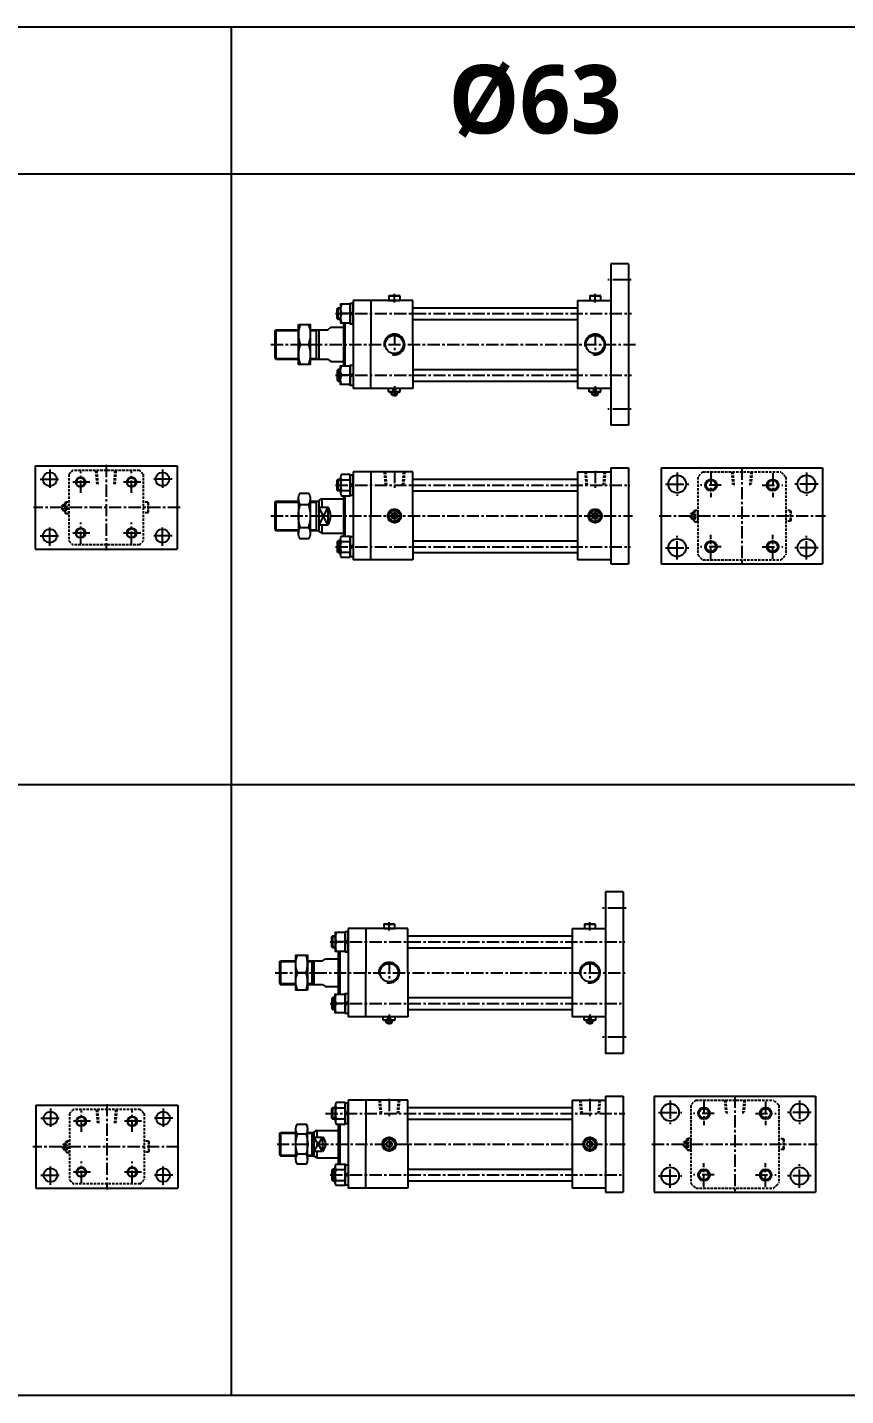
# Model space of a CAD drawing. Extents: x -819 to 29893, y -8942 to 3948.
# Drawn here: x 1229 to 2065, y 2550 to 3948 of the extents above; entities that cross this region are included whole.
import ezdxf

# ---------------------------------------------------------------- set-up
doc = ezdxf.new("R2010")
doc.units = 0
doc.header["$LTSCALE"] = 10
doc.header["$MEASUREMENT"] = 0
for name, pattern in [('CENTER', [2, 1.25, -0.25, 0.25, -0.25]), ('CENTERX2', [4, 2.5, -0.5, 0.5, -0.5]), ('HIDDEN', [0.375, 0.25, -0.125])]:
    doc.linetypes.add(name, pattern=pattern)
doc.layers.get('0').update_dxf_attribs({"linetype": 'CONTINUOUS'})
for name, color, linetype in [('CEN', 1, 'CENTERX2'), ('CENTER', 1, 'CENTER'), ('ML', 7, 'CONTINUOUS'), ('THIN', 3, 'CONTINUOUS')]:
    doc.layers.add(name, color=color, linetype=linetype)
doc.styles.add('문자', font='romans.shx')

msp = doc.modelspace()

# ---------------------------------------------------------------- linework, layer by layer
for p, q in [((1438, 3948.2), (794, 3948.2)), ((1438, 2550.2), (1438, 3948.2)), ((4720.9, 3948.2), (1438, 3948.2)), ((1438, 3798.2), (794, 3798.2)), ((2082, 3798.2), (1438, 3798.2)), ((4720.9, 3174.2), (0, 3174.2)), ((4720.9, 2550.2), (0, 2550.2))]:
    msp.add_line(p, q)
at = {"layer": 'CEN', "color": 1, "linetype": 'CENTER', "ltscale": 1.5}
for p, q in [((1846.3, 3690.2), (1822.3, 3690.2)), ((1846.3, 3558.2), (1822.3, 3558.2)), ((1252.4, 3496.5), (1252.4, 3476.5)), ((1367.4, 3496.5), (1367.4, 3476.5)), ((1242.4, 3486.5), (1262.4, 3486.5)), ((1377.4, 3486.5), (1357.4, 3486.5)), ((1881.2, 3481.5), (1905.2, 3481.5)), ((1893.2, 3493.5), (1893.2, 3469.5)), ((2037.2, 3481.5), (2013.2, 3481.5)), ((2025.2, 3493.5), (2025.2, 3469.5)), ((1242.4, 3428.5), (1262.4, 3428.5)), ((1252.4, 3418.5), (1252.4, 3438.5)), ((1377.4, 3428.5), (1357.4, 3428.5)), ((1367.4, 3418.5), (1367.4, 3438.5)), ((1893.2, 3404.5), (1893.2, 3428.5)), ((2025.2, 3404.5), (2025.2, 3428.5)), ((1881.2, 3416.5), (1905.2, 3416.5)), ((2037.2, 3416.5), (2013.2, 3416.5)), ((1841, 3048.3), (1817, 3048.3)), ((1841, 2916.3), (1817, 2916.3)), ((1253.1, 2843.5), (1253.1, 2823.5)), ((1368.1, 2843.5), (1368.1, 2823.5)), ((1874, 2839.6), (1898, 2839.6)), ((1886, 2851.6), (1886, 2827.6)), ((2030, 2839.6), (2006, 2839.6)), ((2018, 2851.6), (2018, 2827.6)), ((1243.1, 2833.5), (1263.1, 2833.5)), ((1378.1, 2833.5), (1358.1, 2833.5)), ((1253.1, 2765.5), (1253.1, 2785.5)), ((1368.1, 2765.5), (1368.1, 2785.5)), ((1886, 2762.6), (1886, 2786.6)), ((2018, 2762.6), (2018, 2786.6)), ((1243.1, 2775.5), (1263.1, 2775.5)), ((1378.1, 2775.5), (1358.1, 2775.5)), ((1874, 2774.6), (1898, 2774.6)), ((2030, 2774.6), (2006, 2774.6))]:
    msp.add_line(p, q, dxfattribs=at)
at = {"layer": 'CENTER'}
for p, q in [((1293.3, 3483.5), (1274.4, 3483.5)), ((1283.9, 3472.6), (1283.9, 3494.3)), ((1345.3, 3483.5), (1326.4, 3483.5)), ((1335.9, 3472.6), (1335.9, 3494.3)), ((1927.7, 3492.6), (1927.7, 3468.3)), ((1990.7, 3492.6), (1990.7, 3468.3)), ((1938.2, 3480.5), (1917.1, 3480.5)), ((1980.1, 3480.5), (2001.2, 3480.5)), ((1283.9, 3420.6), (1283.9, 3442.3)), ((1335.9, 3420.6), (1335.9, 3442.3)), ((1293.3, 3431.5), (1274.4, 3431.5)), ((1345.3, 3431.5), (1326.4, 3431.5)), ((1927.7, 3405.3), (1927.7, 3429.6)), ((1990.7, 3405.3), (1990.7, 3429.6)), ((1938.2, 3417.5), (1917.1, 3417.5)), ((1980.1, 3417.5), (2001.2, 3417.5)), ((1284.6, 2819.6), (1284.6, 2841.4)), ((1336.6, 2819.6), (1336.6, 2841.4)), ((1931.1, 2838.6), (1910, 2838.6)), ((1920.5, 2850.8), (1920.5, 2826.5)), ((1973, 2838.6), (1994.1, 2838.6)), ((1983.5, 2850.8), (1983.5, 2826.5)), ((1294.1, 2830.5), (1275.2, 2830.5)), ((1346.1, 2830.5), (1327.2, 2830.5)), ((1284.6, 2767.6), (1284.6, 2789.4)), ((1336.6, 2767.6), (1336.6, 2789.4)), ((1920.5, 2763.5), (1920.5, 2787.8)), ((1983.5, 2763.5), (1983.5, 2787.8)), ((1294.1, 2778.5), (1275.2, 2778.5)), ((1346.1, 2778.5), (1327.2, 2778.5)), ((1931.1, 2775.6), (1910, 2775.6)), ((1973, 2775.6), (1994.1, 2775.6))]:
    msp.add_line(p, q, dxfattribs=at)
at = {"layer": 'ML'}
for p, q in [((1825.3, 3706.7), (1825.3, 3541.7)), ((1843.3, 3706.7), (1825.3, 3706.7)), ((1843.3, 3706.7), (1843.3, 3541.7)), ((1562.3, 3669.2), (1562.3, 3579.2)), ((1580.3, 3669.2), (1562.3, 3669.2)), ((1623.3, 3669.2), (1580.3, 3669.2)), ((1580.3, 3669.2), (1580.3, 3624.2)), ((1598.8, 3673.7), (1599.3, 3674.2)), ((1598.8, 3673.7), (1609.8, 3673.7)), ((1598.8, 3669.2), (1609.8, 3669.2)), ((1599.3, 3674.2), (1609.3, 3674.2)), ((1609.8, 3673.7), (1609.3, 3674.2)), ((1623.3, 3624.2), (1623.3, 3669.2)), ((1791.3, 3669.2), (1825.3, 3669.2)), ((1791.3, 3669.2), (1791.3, 3624.2)), ((1803.8, 3673.7), (1804.3, 3674.2)), ((1803.8, 3673.7), (1814.8, 3673.7)), ((1803.8, 3669.2), (1814.8, 3669.2)), ((1804.3, 3674.2), (1814.3, 3674.2)), ((1814.8, 3673.7), (1814.3, 3674.2)), ((1546.8, 3649.7), (1546.8, 3661.7)), ((1559.3, 3655.7), (1550.2, 3655.7)), ((1559.3, 3658), (1562.3, 3655)), ((1559.3, 3656.3), (1562.3, 3653.3)), ((1482.3, 3638.2), (1483.3, 3639.2)), ((1482.3, 3638.2), (1482.3, 3610.2)), ((1483.3, 3639.2), (1483.3, 3609.2)), ((1524.3, 3639.2), (1524.3, 3609.2)), ((1527.3, 3639.2), (1527.3, 3609.2)), ((1536.3, 3639.2), (1539.3, 3641.7)), ((1552.3, 3646.2), (1552.3, 3602.2)), ((1553.8, 3646.2), (1553.8, 3602.2)), ((1508.2, 3624.2), (1516.5, 3624.2)), ((1580.3, 3579.2), (1580.3, 3624.2)), ((1623.3, 3624.2), (1623.3, 3579.2)), ((1791.3, 3624.2), (1791.3, 3579.2)), ((1482.3, 3610.2), (1483.3, 3609.2)), ((1536.3, 3609.2), (1539.3, 3606.7)), ((1546.8, 3598.7), (1546.8, 3586.7)), ((1559.3, 3592), (1562.3, 3595)), ((1559.3, 3590.3), (1562.3, 3593.3)), ((1559.3, 3592.7), (1550.2, 3592.7)), ((1580.3, 3579.2), (1562.3, 3579.2)), ((1623.3, 3579.2), (1580.3, 3579.2)), ((1610.3, 3579.2), (1598.3, 3579.2)), ((1598.3, 3576.2), (1598.3, 3579.2)), ((1603.1, 3575.2), (1603.1, 3579.2)), ((1605.5, 3575.2), (1605.5, 3579.2)), ((1610.3, 3576.2), (1610.3, 3579.2)), ((1825.3, 3579.2), (1791.3, 3579.2)), ((1815.3, 3579.2), (1803.3, 3579.2)), ((1803.3, 3576.2), (1803.3, 3579.2)), ((1808.1, 3575.2), (1808.1, 3579.2)), ((1810.5, 3575.2), (1810.5, 3579.2)), ((1815.3, 3576.2), (1815.3, 3579.2)), ((1598.3, 3576.2), (1603.1, 3576.2)), ((1599.3, 3575.2), (1598.3, 3576.2)), ((1609.3, 3575.2), (1599.3, 3575.2)), ((1601.3, 3573.2), (1601.3, 3575.2)), ((1602.3, 3572.2), (1601.3, 3573.2)), ((1601.3, 3573.2), (1607.3, 3573.2)), ((1606.3, 3572.2), (1602.3, 3572.2)), ((1605.5, 3576.2), (1610.3, 3576.2)), ((1606.3, 3572.2), (1607.3, 3573.2)), ((1607.3, 3573.2), (1607.3, 3575.2)), ((1609.3, 3575.2), (1610.3, 3576.2)), ((1803.3, 3576.2), (1808.1, 3576.2)), ((1804.3, 3575.2), (1803.3, 3576.2)), ((1814.3, 3575.2), (1804.3, 3575.2)), ((1806.3, 3573.2), (1806.3, 3575.2)), ((1807.3, 3572.2), (1806.3, 3573.2)), ((1806.3, 3573.2), (1812.3, 3573.2)), ((1811.3, 3572.2), (1807.3, 3572.2)), ((1810.5, 3576.2), (1815.3, 3576.2)), ((1811.3, 3572.2), (1812.3, 3573.2)), ((1812.3, 3573.2), (1812.3, 3575.2)), ((1814.3, 3575.2), (1815.3, 3576.2)), ((1843.3, 3541.7), (1825.3, 3541.7)), ((1237.4, 3500), (1237.4, 3415)), ((1237.4, 3500), (1382.4, 3500)), ((1382.4, 3500), (1382.4, 3415)), ((1825.3, 3498), (1825.3, 3400)), ((1825.3, 3498), (1843.3, 3498)), ((1843.3, 3498), (1843.3, 3400)), ((1876.7, 3498), (2041.7, 3498)), ((1876.7, 3498), (1876.7, 3400)), ((2041.7, 3498), (2041.7, 3400)), ((1546.8, 3474.5), (1546.8, 3486.5)), ((1549.3, 3488.7), (1549.3, 3472.2)), ((1550.2, 3485.9), (1559.3, 3485.9)), ((1559.3, 3482.8), (1562.3, 3479.8)), ((1559.3, 3481.1), (1562.3, 3478.1)), ((1580.3, 3494), (1562.3, 3494)), ((1562.3, 3494), (1562.3, 3404)), ((1623.3, 3494), (1580.3, 3494)), ((1580.3, 3494), (1580.3, 3449)), ((1623.3, 3449), (1623.3, 3494)), ((1791.3, 3494), (1825.3, 3494)), ((1791.3, 3494), (1791.3, 3449)), ((1550.2, 3475), (1559.3, 3475)), ((1552.3, 3469.5), (1552.3, 3428.4)), ((1553.8, 3469.5), (1553.8, 3428.4)), ((1482.3, 3463), (1483.3, 3464)), ((1482.3, 3463), (1482.3, 3435)), ((1483.3, 3464), (1483.3, 3434)), ((1506.4, 3466.6), (1506.4, 3431.3)), ((1508.2, 3460.7), (1516.6, 3460.7)), ((1518.4, 3466.6), (1518.4, 3431.3)), ((1524.3, 3464), (1524.3, 3434)), ((1530.3, 3466.5), (1527.3, 3464.7)), ((1527.3, 3464.7), (1527.3, 3433.2)), ((1527.3, 3458), (1536.3, 3458)), ((1530.3, 3466.5), (1530.3, 3458)), ((1536.3, 3458), (1536.3, 3439.9)), ((1603.1, 3454.8), (1598.4, 3450.1)), ((1605.5, 3454.8), (1610.2, 3450.1)), ((1808.1, 3454.8), (1803.4, 3450.1)), ((1810.5, 3454.8), (1815.2, 3450.1)), ((1527.3, 3439.9), (1536.3, 3439.9)), ((1530.3, 3439.9), (1530.3, 3431.5)), ((1580.3, 3404), (1580.3, 3449)), ((1598.4, 3447.8), (1603.1, 3443.1)), ((1610.2, 3447.8), (1605.5, 3443.1)), ((1623.3, 3449), (1623.3, 3404)), ((1791.3, 3449), (1791.3, 3404)), ((1803.4, 3447.8), (1808.1, 3443.1)), ((1815.2, 3447.8), (1810.5, 3443.1)), ((1482.3, 3435), (1483.3, 3434)), ((1508.2, 3437.2), (1516.6, 3437.2)), ((1530.3, 3431.5), (1527.3, 3433.2)), ((1549.3, 3409.2), (1549.3, 3425.7)), ((1237.4, 3415), (1382.4, 3415)), ((1546.8, 3423.5), (1546.8, 3411.5)), ((1550.2, 3422.9), (1559.3, 3422.9)), ((1550.2, 3412), (1559.3, 3412)), ((1559.3, 3416.8), (1562.3, 3419.8)), ((1559.3, 3415.1), (1562.3, 3418.1)), ((1580.3, 3404), (1562.3, 3404)), ((1623.3, 3404), (1580.3, 3404)), ((1825.3, 3404), (1791.3, 3404)), ((1825.3, 3400), (1843.3, 3400)), ((1876.7, 3400), (2041.7, 3400)), ((1820, 3064.8), (1820, 2899.8)), ((1838, 3064.8), (1820, 3064.8)), ((1838, 3064.8), (1838, 2899.8)), ((1541.5, 3007.8), (1541.5, 3019.8)), ((1557, 3027.3), (1557, 2937.3)), ((1575, 3027.3), (1557, 3027.3)), ((1618, 3027.3), (1575, 3027.3)), ((1575, 3027.3), (1575, 2982.3)), ((1593.5, 3031.8), (1594, 3032.3)), ((1593.5, 3031.8), (1604.5, 3031.8)), ((1593.5, 3027.3), (1604.5, 3027.3)), ((1594, 3032.3), (1604, 3032.3)), ((1604.5, 3031.8), (1604, 3032.3)), ((1618, 2982.3), (1618, 3027.3)), ((1786, 3027.3), (1820, 3027.3)), ((1786, 3027.3), (1786, 2982.3)), ((1798.5, 3031.8), (1799, 3032.3)), ((1798.5, 3031.8), (1809.5, 3031.8)), ((1798.5, 3027.3), (1809.5, 3027.3)), ((1799, 3032.3), (1809, 3032.3)), ((1809.5, 3031.8), (1809, 3032.3)), ((1554, 3013.8), (1544.9, 3013.8)), ((1554, 3016.2), (1557, 3013.2)), ((1554, 3014.5), (1557, 3011.5)), ((1487, 2993.3), (1488, 2994.3)), ((1487, 2993.3), (1487, 2971.3)), ((1488, 2994.3), (1488, 2970.3)), ((1520, 2994.3), (1520, 2970.3)), ((1522, 2994.3), (1522, 2970.3)), ((1522, 2994.3), (1531, 2994.3)), ((1531, 2994.3), (1534, 2996.3)), ((1547, 3004.3), (1547, 2960.3)), ((1548.5, 3004.3), (1548.5, 2960.3)), ((1514.1, 2982.3), (1505.3, 2982.3)), ((1575, 2937.3), (1575, 2982.3)), ((1618, 2982.3), (1618, 2937.3)), ((1786, 2982.3), (1786, 2937.3)), ((1487, 2971.3), (1488, 2970.3)), ((1531, 2970.3), (1534, 2968.3)), ((1541.5, 2956.8), (1541.5, 2944.8)), ((1554, 2950.8), (1544.9, 2950.8)), ((1554, 2950.2), (1557, 2953.2)), ((1554, 2948.5), (1557, 2951.5)), ((1575, 2937.3), (1557, 2937.3)), ((1618, 2937.3), (1575, 2937.3)), ((1605, 2937.3), (1593, 2937.3)), ((1593, 2934.3), (1593, 2937.3)), ((1597.8, 2933.3), (1597.8, 2937.3)), ((1600.2, 2933.3), (1600.2, 2937.3)), ((1605, 2934.3), (1605, 2937.3)), ((1820, 2937.3), (1786, 2937.3)), ((1810, 2937.3), (1798, 2937.3)), ((1798, 2934.3), (1798, 2937.3)), ((1802.8, 2933.3), (1802.8, 2937.3)), ((1805.2, 2933.3), (1805.2, 2937.3)), ((1810, 2934.3), (1810, 2937.3)), ((1593, 2934.3), (1597.8, 2934.3)), ((1594, 2933.3), (1593, 2934.3)), ((1604, 2933.3), (1594, 2933.3)), ((1596, 2931.3), (1596, 2933.3)), ((1597, 2930.3), (1596, 2931.3)), ((1596, 2931.3), (1602, 2931.3)), ((1601, 2930.3), (1597, 2930.3)), ((1600.2, 2934.3), (1605, 2934.3)), ((1601, 2930.3), (1602, 2931.3)), ((1602, 2931.3), (1602, 2933.3)), ((1604, 2933.3), (1605, 2934.3)), ((1798, 2934.3), (1802.8, 2934.3)), ((1799, 2933.3), (1798, 2934.3)), ((1809, 2933.3), (1799, 2933.3)), ((1801, 2931.3), (1801, 2933.3)), ((1802, 2930.3), (1801, 2931.3)), ((1801, 2931.3), (1807, 2931.3)), ((1806, 2930.3), (1802, 2930.3)), ((1805.2, 2934.3), (1810, 2934.3)), ((1806, 2930.3), (1807, 2931.3)), ((1807, 2931.3), (1807, 2933.3)), ((1809, 2933.3), (1810, 2934.3)), ((1838, 2899.8), (1820, 2899.8)), ((1575, 2852.1), (1557, 2852.1)), ((1557, 2852.1), (1557, 2762.1)), ((1618, 2852.1), (1575, 2852.1)), ((1575, 2852.1), (1575, 2807.1)), ((1618, 2807.1), (1618, 2852.1)), ((1786, 2852.1), (1820, 2852.1)), ((1786, 2852.1), (1786, 2807.1)), ((1820, 2856.1), (1820, 2758.1)), ((1820, 2856.1), (1838, 2856.1)), ((1838, 2856.1), (1838, 2758.1)), ((1869.5, 2856.1), (2034.5, 2856.1)), ((1869.5, 2856.1), (1869.5, 2758.1)), ((2034.5, 2856.1), (2034.5, 2758.1)), ((1238.1, 2847), (1383.1, 2847)), ((1238.1, 2847), (1238.1, 2762)), ((1383.1, 2847), (1383.1, 2762)), ((1541.5, 2832.6), (1541.5, 2844.6)), ((1544, 2846.9), (1544, 2830.4)), ((1544.9, 2844.1), (1554, 2844.1)), ((1554, 2841), (1557, 2838)), ((1554, 2839.3), (1557, 2836.3)), ((1544.9, 2833.1), (1554, 2833.1)), ((1547, 2827.7), (1547, 2786.6)), ((1548.5, 2827.7), (1548.5, 2786.6)), ((1487, 2818.1), (1488, 2819.1)), ((1487, 2818.1), (1487, 2796.1)), ((1488, 2819.1), (1488, 2795.1)), ((1503.7, 2791.8), (1503.7, 2822.5)), ((1514.1, 2817.4), (1505.3, 2817.4)), ((1515.7, 2791.8), (1515.7, 2822.5)), ((1520, 2819.1), (1520, 2795.1)), ((1525, 2821.1), (1522, 2819.4)), ((1522, 2819.4), (1522, 2794.9)), ((1522, 2814.3), (1531, 2814.3)), ((1525, 2821.1), (1525, 2814.3)), ((1531, 2814.3), (1531, 2799.9)), ((1597.8, 2813), (1593.1, 2808.3)), ((1600.2, 2813), (1604.9, 2808.3)), ((1802.8, 2813), (1798.1, 2808.3)), ((1805.2, 2813), (1809.9, 2808.3)), ((1487, 2796.1), (1488, 2795.1)), ((1514.1, 2796.9), (1505.3, 2796.9)), ((1522, 2799.9), (1531, 2799.9)), ((1525, 2799.9), (1525, 2793.1)), ((1575, 2762.1), (1575, 2807.1)), ((1593.1, 2805.9), (1597.8, 2801.3)), ((1604.9, 2805.9), (1600.2, 2801.3)), ((1618, 2807.1), (1618, 2762.1)), ((1786, 2807.1), (1786, 2762.1)), ((1798.1, 2805.9), (1802.8, 2801.3)), ((1809.9, 2805.9), (1805.2, 2801.3)), ((1525, 2793.1), (1522, 2794.9)), ((1544, 2767.4), (1544, 2783.9)), ((1541.5, 2781.6), (1541.5, 2769.6)), ((1544.9, 2781.1), (1554, 2781.1)), ((1544.9, 2770.1), (1554, 2770.1)), ((1554, 2775), (1557, 2778)), ((1554, 2773.3), (1557, 2776.3)), ((1238.1, 2762), (1383.1, 2762)), ((1575, 2762.1), (1557, 2762.1)), ((1618, 2762.1), (1575, 2762.1)), ((1820, 2762.1), (1786, 2762.1)), ((1820, 2758.1), (1838, 2758.1)), ((1869.5, 2758.1), (2034.5, 2758.1))]:
    msp.add_line(p, q, dxfattribs=at)
at = {"layer": 'ML', "color": 7, "linetype": 'Continuous'}
for p, q in [((1598.8, 3673.7), (1598.8, 3669.2)), ((1609.8, 3673.7), (1609.8, 3669.2)), ((1803.8, 3673.7), (1803.8, 3669.2)), ((1814.8, 3673.7), (1814.8, 3669.2)), ((1623.3, 3661.7), (1791.3, 3661.7)), ((1623.3, 3649.7), (1791.3, 3649.7)), ((1483.3, 3639.2), (1506.4, 3639.2)), ((1518.4, 3639.2), (1536.3, 3639.2)), ((1539.3, 3641.7), (1552.3, 3641.7)), ((1483.3, 3609.2), (1506.4, 3609.2)), ((1518.4, 3609.2), (1536.3, 3609.2)), ((1539.3, 3606.7), (1552.3, 3606.7)), ((1623.3, 3598.7), (1791.3, 3598.7)), ((1623.3, 3586.7), (1791.3, 3586.7)), ((1623.3, 3486.5), (1791.3, 3486.5)), ((1623.3, 3474.5), (1791.3, 3474.5)), ((1483.3, 3464), (1506.4, 3464)), ((1518.4, 3464), (1527.3, 3464)), ((1530.3, 3466.5), (1552.3, 3466.5)), ((1483.3, 3434), (1506.4, 3434)), ((1518.4, 3434), (1527.3, 3434)), ((1530.3, 3431.5), (1552.3, 3431.5)), ((1623.3, 3423.5), (1791.3, 3423.5)), ((1623.3, 3411.5), (1791.3, 3411.5)), ((1593.5, 3031.8), (1593.5, 3027.3)), ((1604.5, 3031.8), (1604.5, 3027.3)), ((1618, 3019.8), (1786, 3019.8)), ((1798.5, 3031.8), (1798.5, 3027.3)), ((1809.5, 3031.8), (1809.5, 3027.3)), ((1618, 3007.8), (1786, 3007.8)), ((1488, 2994.3), (1503.7, 2994.3)), ((1515.7, 2994.3), (1522, 2994.3)), ((1534, 2996.3), (1547, 2996.3)), ((1488, 2970.3), (1503.7, 2970.3)), ((1515.7, 2970.3), (1522, 2970.3)), ((1522, 2970.3), (1531, 2970.3)), ((1534, 2968.3), (1547, 2968.3)), ((1618, 2956.8), (1786, 2956.8)), ((1618, 2944.8), (1786, 2944.8)), ((1618, 2844.6), (1786, 2844.6)), ((1618, 2832.6), (1786, 2832.6)), ((1488, 2819.1), (1503.7, 2819.1)), ((1515.7, 2819.1), (1522, 2819.1)), ((1525, 2821.1), (1547, 2821.1)), ((1488, 2795.1), (1503.7, 2795.1)), ((1515.7, 2795.1), (1522, 2795.1)), ((1525, 2793.1), (1547, 2793.1)), ((1618, 2781.6), (1786, 2781.6)), ((1618, 2769.6), (1786, 2769.6))]:
    msp.add_line(p, q, dxfattribs=at)
at = {"layer": 'ML', "color": 1, "linetype": 'CENTER'}
for p, q in [((1604.3, 3667.1), (1604.3, 3675.8)), ((1809.3, 3667.1), (1809.3, 3675.8)), ((1544.2, 3655.7), (1846.5, 3655.7)), ((1604.3, 3635.7), (1604.3, 3612.6)), ((1809.3, 3635.7), (1809.3, 3612.6)), ((1478.2, 3624.2), (1851.1, 3624.2)), ((1544.2, 3592.7), (1846.5, 3592.7)), ((1604.3, 3581.4), (1604.3, 3571)), ((1809.3, 3581.4), (1809.3, 3571)), ((1309.9, 3501.1), (1309.9, 3413.8)), ((1604.3, 3495.1), (1604.3, 3476.9)), ((1809.3, 3495.1), (1809.3, 3475.4)), ((1959.2, 3498.5), (1959.2, 3398.6)), ((1544.2, 3480.5), (1844.9, 3480.5)), ((1385.4, 3457.5), (1235.7, 3457.5)), ((1604.3, 3456.7), (1604.3, 3441.3)), ((1809.3, 3456.7), (1809.3, 3441.3)), ((1478.2, 3449), (1847.5, 3449)), ((1874.6, 3449), (2044.8, 3449)), ((1544.2, 3417.5), (1845.4, 3417.5)), ((1599, 3025.3), (1599, 3034)), ((1804, 3025.3), (1804, 3034)), ((1538.9, 3013.8), (1839.6, 3013.8)), ((1599, 2993.9), (1599, 2970.8)), ((1804, 2993.9), (1804, 2970.8)), ((1482.7, 2982.3), (1841.3, 2982.3)), ((1538.9, 2950.8), (1838.6, 2950.8)), ((1599, 2939.5), (1599, 2929.2)), ((1804, 2939.5), (1804, 2929.2)), ((1599, 2853.3), (1599, 2835.1)), ((1804, 2853.3), (1804, 2833.6)), ((1952, 2856.6), (1952, 2757.6)), ((1310.6, 2848.1), (1310.6, 2760.9)), ((1533.9, 2838.6), (1839.6, 2838.6)), ((1599, 2814.8), (1599, 2799.4)), ((1804, 2814.8), (1804, 2799.4)), ((1384.2, 2804.5), (1235.1, 2804.5)), ((1484.5, 2807.1), (1840.2, 2807.1)), ((1867.3, 2807.1), (2036.3, 2807.1)), ((1538.9, 2775.6), (1838.6, 2775.6))]:
    msp.add_line(p, q, dxfattribs=at)
at = {"layer": 'ML', "color": 2, "linetype": 'Continuous'}
for p, q in [((1482.6, 3638.4), (1506.4, 3638.4)), ((1518.4, 3638.4), (1524.3, 3638.4)), ((1482.6, 3609.9), (1506.4, 3609.9)), ((1518.4, 3609.9), (1524.3, 3609.9)), ((1482.6, 3463.2), (1506.4, 3463.2)), ((1518.4, 3463.2), (1524.3, 3463.2)), ((1482.6, 3434.7), (1506.4, 3434.7)), ((1518.4, 3434.7), (1524.3, 3434.7)), ((1487.3, 2993.6), (1503.7, 2993.6)), ((1515.7, 2993.6), (1520, 2993.6)), ((1487.3, 2971.1), (1503.7, 2971.1)), ((1515.7, 2971.1), (1520, 2971.1)), ((1487.3, 2818.4), (1503.7, 2818.4)), ((1515.7, 2818.4), (1520, 2818.4)), ((1487.3, 2795.9), (1503.7, 2795.9)), ((1515.7, 2795.9), (1520, 2795.9))]:
    msp.add_line(p, q, dxfattribs=at)
at = {"layer": 'ML', "color": 2}
for p, q in [((1524.3, 3638.4), (1525.6, 3639.2)), ((1524.3, 3609.9), (1525.6, 3609.2)), ((1601.8, 3572.7), (1601.8, 3575.2)), ((1606.8, 3572.7), (1606.8, 3575.2)), ((1806.8, 3572.7), (1806.8, 3575.2)), ((1811.8, 3572.7), (1811.8, 3575.2)), ((1524.3, 3463.2), (1525.6, 3464)), ((1536.3, 3458), (1527.3, 3439.9)), ((1536.3, 3439.9), (1527.3, 3458)), ((1524.3, 3434.7), (1525.6, 3434)), ((1520, 2993.6), (1521.3, 2994.3)), ((1520, 2971.1), (1521.3, 2970.3)), ((1596.5, 2930.8), (1596.5, 2933.3)), ((1601.5, 2930.8), (1601.5, 2933.3)), ((1801.5, 2930.8), (1801.5, 2933.3)), ((1806.5, 2930.8), (1806.5, 2933.3)), ((1520, 2818.4), (1521.3, 2819.1)), ((1531, 2814.3), (1522, 2799.9)), ((1531, 2799.9), (1522, 2814.3)), ((1520, 2795.9), (1521.3, 2795.1))]:
    msp.add_line(p, q, dxfattribs=at)
at = {"layer": 'ML', "color": 6, "linetype": 'HIDDEN'}
for p, q in [((1343.9, 3495.5), (1275.9, 3495.5)), ((1300.6, 3481.5), (1299.4, 3495.5)), ((1301.8, 3481.5), (1300.6, 3495.5)), ((1318, 3481.5), (1319.2, 3495.5)), ((1319.1, 3481.5), (1320.3, 3495.5)), ((1271.9, 3491.4), (1271.9, 3423.5)), ((1347.9, 3491.5), (1347.9, 3423.4)), ((1593.8, 3494), (1595, 3481.1)), ((1595, 3494), (1596.2, 3480)), ((1613.6, 3494), (1612.4, 3480)), ((1614.8, 3494), (1613.7, 3481.1)), ((1798.8, 3494), (1800, 3481.1)), ((1800, 3494), (1801.2, 3480)), ((1818.6, 3494), (1817.4, 3480)), ((1819.8, 3494), (1818.7, 3481.1)), ((1914.2, 3488.6), (1914.2, 3409.3)), ((1919.5, 3494), (1998.9, 3494)), ((1948.7, 3494), (1949.8, 3481.1)), ((1949.9, 3494), (1951.1, 3480)), ((1968.5, 3494), (1967.3, 3480)), ((1969.7, 3494), (1968.5, 3481.1)), ((2004.2, 3488.6), (2004.2, 3409.3)), ((1264.9, 3459.5), (1265.9, 3460.5)), ((1264.9, 3455.5), (1264.9, 3459.5)), ((1264.9, 3455.5), (1265.9, 3454.5)), ((1265.4, 3460), (1267.9, 3460)), ((1265.4, 3455), (1267.9, 3455)), ((1265.9, 3460.5), (1265.9, 3454.5)), ((1265.9, 3460.5), (1267.9, 3460.5)), ((1265.9, 3454.5), (1267.9, 3454.5)), ((1267.9, 3462.5), (1268.9, 3463.5)), ((1267.9, 3452.5), (1267.9, 3462.5)), ((1267.9, 3458.6), (1271.9, 3458.6)), ((1267.9, 3456.3), (1271.9, 3456.3)), ((1268.9, 3463.5), (1268.9, 3458.6)), ((1268.9, 3463.5), (1271.9, 3463.5)), ((1268.9, 3456.3), (1268.9, 3451.5)), ((1271.9, 3451.5), (1271.9, 3463.5)), ((1352.4, 3463), (1347.9, 3463)), ((1352.4, 3463), (1352.4, 3452)), ((1352.4, 3463), (1352.9, 3462.5)), ((1352.9, 3462.5), (1352.9, 3452.5)), ((1910.2, 3454), (1911.2, 3455)), ((1910.2, 3444), (1910.2, 3454)), ((1911.2, 3455), (1914.2, 3455)), ((1911.2, 3455), (1911.2, 3450.1)), ((1914.2, 3443), (1914.2, 3455)), ((2008.7, 3454.5), (2004.2, 3454.5)), ((2004.2, 3454.5), (2004.2, 3443.5)), ((2008.7, 3454.5), (2008.7, 3443.5)), ((2008.7, 3454.5), (2009.2, 3454)), ((2009.2, 3454), (2009.2, 3444)), ((1267.9, 3452.5), (1268.9, 3451.5)), ((1268.9, 3451.5), (1271.9, 3451.5)), ((1352.4, 3452), (1347.9, 3452)), ((1352.4, 3452), (1352.9, 3452.5)), ((1907.2, 3451), (1908.2, 3452)), ((1907.2, 3447), (1907.2, 3451)), ((1907.2, 3447), (1908.2, 3446)), ((1907.7, 3451.5), (1910.2, 3451.5)), ((1907.7, 3446.5), (1910.2, 3446.5)), ((1908.2, 3452), (1908.2, 3446)), ((1908.2, 3452), (1910.2, 3452)), ((1908.2, 3446), (1910.2, 3446)), ((1910.2, 3450.1), (1914.2, 3450.1)), ((1910.2, 3447.8), (1914.2, 3447.8)), ((1910.2, 3444), (1911.2, 3443)), ((1911.2, 3447.8), (1911.2, 3443)), ((1911.2, 3443), (1914.2, 3443)), ((2008.7, 3443.5), (2004.2, 3443.5)), ((2008.7, 3443.5), (2009.2, 3444)), ((1343.9, 3419.5), (1275.9, 3419.5)), ((1919.5, 3404), (1998.9, 3404)), ((1588.5, 2852.1), (1589.7, 2839.3)), ((1589.7, 2852.1), (1590.9, 2838.1)), ((1608.3, 2852.1), (1607.1, 2838.1)), ((1609.5, 2852.1), (1608.4, 2839.3)), ((1793.5, 2852.1), (1794.7, 2839.3)), ((1794.7, 2852.1), (1795.9, 2838.1)), ((1813.3, 2852.1), (1812.1, 2838.1)), ((1814.5, 2852.1), (1813.4, 2839.3)), ((1912.3, 2852.1), (1991.7, 2852.1)), ((1941.5, 2852.1), (1942.7, 2839.3)), ((1942.7, 2852.1), (1943.9, 2838.1)), ((1961.3, 2852.1), (1960.1, 2838.1)), ((1962.5, 2852.1), (1961.4, 2839.3)), ((1272.6, 2838.5), (1272.6, 2770.5)), ((1344.7, 2842.5), (1276.6, 2842.5)), ((1301.4, 2828.5), (1300.1, 2842.5)), ((1302.5, 2828.5), (1301.3, 2842.5)), ((1318.7, 2828.5), (1319.9, 2842.5)), ((1319.9, 2828.5), (1321.1, 2842.5)), ((1348.6, 2838.6), (1348.6, 2770.5)), ((1907, 2846.8), (1907, 2767.4)), ((1997, 2846.8), (1997, 2767.4)), ((1268.6, 2809.5), (1269.6, 2810.5)), ((1269.6, 2810.5), (1269.6, 2805.7)), ((1269.6, 2810.5), (1272.6, 2810.5)), ((1272.6, 2798.5), (1272.6, 2810.5)), ((1353.1, 2810), (1348.6, 2810)), ((1353.1, 2810), (1353.1, 2799)), ((1353.1, 2810), (1353.6, 2809.5)), ((1900, 2809.1), (1901, 2810.1)), ((1901, 2810.1), (1901, 2804.1)), ((1901, 2810.1), (1903, 2810.1)), ((1903, 2812.1), (1904, 2813.1)), ((1903, 2802.1), (1903, 2812.1)), ((1904, 2813.1), (1907, 2813.1)), ((1904, 2813.1), (1904, 2808.3)), ((1907, 2801.1), (1907, 2813.1)), ((2001.5, 2812.6), (1997, 2812.6)), ((1997, 2812.6), (1997, 2801.6)), ((2001.5, 2812.6), (2001.5, 2801.6)), ((2001.5, 2812.6), (2002, 2812.1)), ((2002, 2812.1), (2002, 2802.1)), ((1265.6, 2806.5), (1266.6, 2807.5)), ((1265.6, 2802.5), (1265.6, 2806.5)), ((1265.6, 2802.5), (1266.6, 2801.5)), ((1266.1, 2807), (1268.6, 2807)), ((1266.1, 2802), (1268.6, 2802)), ((1266.6, 2807.5), (1266.6, 2801.5)), ((1266.6, 2807.5), (1268.6, 2807.5)), ((1266.6, 2801.5), (1268.6, 2801.5)), ((1268.6, 2799.5), (1268.6, 2809.5)), ((1268.6, 2805.7), (1272.6, 2805.7)), ((1268.6, 2803.3), (1272.6, 2803.3)), ((1268.6, 2799.5), (1269.6, 2798.5)), ((1269.6, 2803.3), (1269.6, 2798.5)), ((1269.6, 2798.5), (1272.6, 2798.5)), ((1353.1, 2799), (1348.6, 2799)), ((1353.1, 2799), (1353.6, 2799.5)), ((1353.6, 2809.5), (1353.6, 2799.5)), ((1900, 2805.1), (1900, 2809.1)), ((1900, 2805.1), (1901, 2804.1)), ((1900.5, 2809.6), (1903, 2809.6)), ((1900.5, 2804.6), (1903, 2804.6)), ((1901, 2804.1), (1903, 2804.1)), ((1903, 2808.3), (1907, 2808.3)), ((1903, 2805.9), (1907, 2805.9)), ((1903, 2802.1), (1904, 2801.1)), ((1904, 2805.9), (1904, 2801.1)), ((1904, 2801.1), (1907, 2801.1)), ((2001.5, 2801.6), (1997, 2801.6)), ((2001.5, 2801.6), (2002, 2802.1)), ((1344.7, 2766.5), (1276.6, 2766.5)), ((1912.3, 2762.1), (1991.7, 2762.1))]:
    msp.add_line(p, q, dxfattribs=at)
at = {"layer": 'ML'}
for points in [[(1559.3, 3665.2), (1549.3, 3665.2), (1549.3, 3646.2), (1559.3, 3646.2)], [(1506.4, 3644.7), (1518.4, 3644.7), (1518.4, 3603.7), (1506.4, 3603.7)], [(1559.3, 3583.2), (1549.3, 3583.2), (1549.3, 3602.2), (1559.3, 3602.2)], [(1554, 3023.3), (1544, 3023.3), (1544, 3004.3), (1554, 3004.3)], [(1515.7, 2964.3), (1503.7, 2964.3), (1503.7, 3000.3), (1515.7, 3000.3)], [(1554, 2941.3), (1544, 2941.3), (1544, 2960.3), (1554, 2960.3)]]:
    msp.add_lwpolyline(points, close=True, dxfattribs=at)
for points in [[(1550.2, 3665.2, 0.178633), (1550.2, 3655.7, 0.178633), (1550.2, 3646.2)], [(1508.2, 3644.7, 0.178633), (1508.2, 3624.2, 0.178633), (1508.2, 3603.7)], [(1516.5, 3644.7, -0.178633), (1516.5, 3624.2, -0.178633), (1516.5, 3603.7)], [(1550.2, 3583.2, -0.178633), (1550.2, 3592.7, -0.178633), (1550.2, 3602.2)], [(1559.3, 3491.4), (1550.2, 3491.4, 0.309401), (1550.2, 3485.9, 0.154701), (1550.2, 3475, 0.309401), (1550.2, 3469.5), (1559.3, 3469.5), (1559.3, 3491.4)], [(1508.2, 3460.7, -0.309401), (1508.2, 3472.4), (1516.6, 3472.4, -0.309401), (1516.6, 3460.7, -0.154701), (1516.6, 3437.2, -0.309401), (1516.6, 3425.5), (1508.2, 3425.5, -0.309401), (1508.2, 3437.2, -0.154701), (1508.2, 3460.7, 0.178633)], [(1559.3, 3406.5), (1550.2, 3406.5, -0.309401), (1550.2, 3412, -0.154701), (1550.2, 3422.9, -0.309401), (1550.2, 3428.4), (1559.3, 3428.4), (1559.3, 3406.5)], [(1544.9, 3023.3, 0.178633), (1544.9, 3013.8, 0.178633), (1544.9, 3004.3)], [(1505.3, 2964.3, -0.178633), (1505.3, 2982.3, -0.178633), (1505.3, 3000.3)], [(1514.1, 2964.3, 0.178633), (1514.1, 2982.3, 0.178633), (1514.1, 3000.3)], [(1544.9, 2941.3, -0.178633), (1544.9, 2950.8, -0.178633), (1544.9, 2960.3)], [(1554, 2849.6), (1544.9, 2849.6, 0.309401), (1544.9, 2844.1, 0.154701), (1544.9, 2833.1, 0.309401), (1544.9, 2827.7), (1554, 2827.7), (1554, 2849.6)], [(1514.1, 2796.9, -0.309401), (1514.1, 2786.6), (1505.3, 2786.6, -0.309401), (1505.3, 2796.9, -0.154701), (1505.3, 2817.4, -0.309401), (1505.3, 2827.6), (1514.1, 2827.6, -0.309401), (1514.1, 2817.4, -0.154701), (1514.1, 2796.9, 0.178633)], [(1554, 2764.7), (1544.9, 2764.7, -0.309401), (1544.9, 2770.1, -0.154701), (1544.9, 2781.1, -0.309401), (1544.9, 2786.6), (1554, 2786.6), (1554, 2764.7)]]:
    msp.add_lwpolyline(points, format="xyb", dxfattribs=at)
for points in [[(1562.3, 3645.4), (1562.3, 3666), (1559.3, 3666), (1559.3, 3645.4), (1562.3, 3645.4)], [(1549.3, 3649.7), (1546.8, 3649.7), (1545.8, 3650.6), (1545.8, 3660.7), (1546.8, 3661.7), (1549.3, 3661.7)], [(1549.3, 3598.7), (1546.8, 3598.7), (1545.8, 3597.7), (1545.8, 3587.6), (1546.8, 3586.7), (1549.3, 3586.7)], [(1562.3, 3603), (1562.3, 3582.4), (1559.3, 3582.4), (1559.3, 3603), (1562.3, 3603)], [(1549.3, 3474.5), (1546.8, 3474.5), (1545.8, 3475.4), (1545.8, 3485.5), (1546.8, 3486.5), (1549.3, 3486.5)], [(1562.3, 3470.2), (1562.3, 3490.8), (1559.3, 3490.8), (1559.3, 3470.2), (1562.3, 3470.2)], [(1562.3, 3427.8), (1562.3, 3407.2), (1559.3, 3407.2), (1559.3, 3427.8), (1562.3, 3427.8)], [(1549.3, 3423.5), (1546.8, 3423.5), (1545.8, 3422.5), (1545.8, 3412.4), (1546.8, 3411.5), (1549.3, 3411.5)], [(1544, 3007.8), (1541.5, 3007.8), (1540.5, 3008.8), (1540.5, 3018.9), (1541.5, 3019.8), (1544, 3019.8)], [(1557, 3003.5), (1557, 3024.1), (1554, 3024.1), (1554, 3003.5), (1557, 3003.5)], [(1544, 2956.8), (1541.5, 2956.8), (1540.5, 2955.9), (1540.5, 2945.8), (1541.5, 2944.8), (1544, 2944.8)], [(1557, 2961.1), (1557, 2940.5), (1554, 2940.5), (1554, 2961.1), (1557, 2961.1)], [(1544, 2832.6), (1541.5, 2832.6), (1540.5, 2833.6), (1540.5, 2843.7), (1541.5, 2844.6), (1544, 2844.6)], [(1557, 2828.3), (1557, 2848.9), (1554, 2848.9), (1554, 2828.3), (1557, 2828.3)], [(1557, 2785.9), (1557, 2765.3), (1554, 2765.3), (1554, 2785.9), (1557, 2785.9)], [(1544, 2781.6), (1541.5, 2781.6), (1540.5, 2780.7), (1540.5, 2770.6), (1541.5, 2769.6), (1544, 2769.6)]]:
    msp.add_lwpolyline(points, dxfattribs=at)
for centre, radius in [((1604.3, 3624.2), 9.32), ((1809.3, 3624.2), 9.32), ((1252.4, 3486.5), 7), ((1283.9, 3483.5), 5), ((1335.9, 3483.5), 5), ((1367.4, 3486.5), 7), ((1893.2, 3481.5), 9), ((1927.7, 3480.5), 6), ((1990.7, 3480.5), 6), ((2025.2, 3481.5), 9), ((1604.3, 3449), 7), ((1604.3, 3449), 6), ((1809.3, 3449), 7), ((1809.3, 3449), 6), ((1604.3, 3449), 3), ((1809.3, 3449), 3), ((1252.4, 3428.5), 7), ((1283.9, 3431.5), 5), ((1335.9, 3431.5), 5), ((1367.4, 3428.5), 7), ((1893.2, 3416.5), 9), ((2025.2, 3416.5), 9), ((1927.7, 3417.5), 6), ((1990.7, 3417.5), 6), ((1599, 2982.3), 9.32), ((1804, 2982.3), 9.32), ((1253.1, 2833.5), 7), ((1368.1, 2833.5), 7), ((1886, 2839.6), 9), ((1920.5, 2838.6), 6), ((1983.5, 2838.6), 6), ((2018, 2839.6), 9), ((1284.6, 2830.5), 5), ((1336.6, 2830.5), 5), ((1599, 2807.1), 7), ((1599, 2807.1), 6), ((1599, 2807.1), 3), ((1804, 2807.1), 7), ((1804, 2807.1), 6), ((1804, 2807.1), 3), ((1253.1, 2775.5), 7), ((1284.6, 2778.5), 5), ((1336.6, 2778.5), 5), ((1368.1, 2775.5), 7), ((1886, 2774.6), 9), ((2018, 2774.6), 9), ((1920.5, 2775.6), 6), ((1983.5, 2775.6), 6)]:
    msp.add_circle(centre, radius, dxfattribs=at)
at = {"layer": 'ML', "color": 2}
for centre, radius in [((1927.7, 3480.5), 5.05), ((1990.7, 3480.5), 5.05), ((1604.3, 3449), 2.5), ((1809.3, 3449), 2.5), ((1927.7, 3417.5), 5.05), ((1990.7, 3417.5), 5.05), ((1920.5, 2838.6), 5.05), ((1983.5, 2838.6), 5.05), ((1599, 2807.1), 2.5), ((1804, 2807.1), 2.5), ((1920.5, 2775.6), 5.05), ((1983.5, 2775.6), 5.05)]:
    msp.add_circle(centre, radius, dxfattribs=at)
for centre, radius, start, end in [((1604.3, 3624.2), 10.5, 257.7131, 191.0431), ((1809.3, 3624.2), 10.5, 257.7131, 191.0431), ((1283.9, 3483.5), 4.19, 259.5017, 192.7138), ((1335.9, 3483.5), 4.19, 259.5017, 192.7138), ((1604.3, 3449), 6.5, 262.191, 185.6433), ((1809.3, 3449), 6.5, 262.191, 185.6433), ((1283.9, 3431.5), 4.19, 259.5017, 192.7138), ((1335.9, 3431.5), 4.19, 259.5017, 192.7138), ((1599, 2982.3), 10.5, 257.7131, 191.0431), ((1804, 2982.3), 10.5, 257.7131, 191.0431), ((1284.6, 2830.5), 4.19, 259.5017, 192.7138), ((1336.6, 2830.5), 4.19, 259.5017, 192.7138), ((1599, 2807.1), 6.5, 262.191, 185.6433), ((1804, 2807.1), 6.5, 262.191, 185.6433), ((1284.6, 2778.5), 4.19, 259.5017, 192.7138), ((1336.6, 2778.5), 4.19, 259.5017, 192.7138)]:
    msp.add_arc(centre, radius, start, end, dxfattribs=at)
at = {"layer": 'ML', "color": 6, "linetype": 'HIDDEN'}
for centre, radius, start, end in [((1309.9, 3457.5), 51, 131.8325, 138.2062), ((1309.9, 3457.5), 51, 41.8712, 48.1675), ((1959.2, 3449), 60, 131.4096, 138.5904), ((1959.2, 3449), 60, 41.4096, 48.5904), ((1309.9, 3457.5), 51, 221.7938, 228.1675), ((1309.9, 3457.5), 51, 311.8325, 318.1288), ((1959.2, 3449), 60, 221.4096, 228.5904), ((1959.2, 3449), 60, 311.4096, 318.5904), ((1952, 2807.1), 60, 131.4096, 138.5904), ((1952, 2807.1), 60, 41.4096, 48.5904), ((1310.6, 2804.5), 51, 131.8325, 138.2062), ((1310.6, 2804.5), 51, 41.8712, 48.1675), ((1310.6, 2804.5), 51, 221.7938, 228.1675), ((1310.6, 2804.5), 51, 311.8325, 318.1288), ((1952, 2807.1), 60, 221.4096, 228.5904), ((1952, 2807.1), 60, 311.4096, 318.5904)]:
    msp.add_arc(centre, radius, start, end, dxfattribs=at)
at = {"layer": 'ML'}
for centre, radius, start, end in [((1524.3, 3449), 15, 323.183, 36.817), ((1523.9, 2807.1), 10.2, 314.8229, 45.1771)]:
    msp.add_arc(centre, radius, start, end, dxfattribs=at)
at = {"layer": 'THIN', "color": 2}
for p, q in [((1549.3, 3660.7), (1545.8, 3660.7)), ((1549.3, 3650.6), (1545.8, 3650.6)), ((1549.3, 3597.7), (1545.8, 3597.7)), ((1549.3, 3587.6), (1545.8, 3587.6)), ((1549.3, 3485.5), (1545.8, 3485.5)), ((1549.3, 3475.4), (1545.8, 3475.4)), ((1549.3, 3422.5), (1545.8, 3422.5)), ((1549.3, 3412.4), (1545.8, 3412.4)), ((1544, 3018.9), (1540.5, 3018.9)), ((1544, 3008.8), (1540.5, 3008.8)), ((1544, 2955.9), (1540.5, 2955.9)), ((1544, 2945.8), (1540.5, 2945.8)), ((1544, 2843.7), (1540.5, 2843.7)), ((1544, 2833.6), (1540.5, 2833.6)), ((1544, 2780.7), (1540.5, 2780.7)), ((1544, 2770.6), (1540.5, 2770.6))]:
    msp.add_line(p, q, dxfattribs=at)

# ---------------------------------------------------------------- texts
at = {"insert": (1659.6, 3909.7), "char_height": 70, "attachment_point": 1, "style": '문자'}
msp.add_mtext_dynamic_manual_height_columns('{\\fMalgun Gothic|b1|i0|c129|p50;%%C63}', width=124.533, gutter_width=16, heights=[0], dxfattribs=at)

doc.saveas('drawing.dxf')
